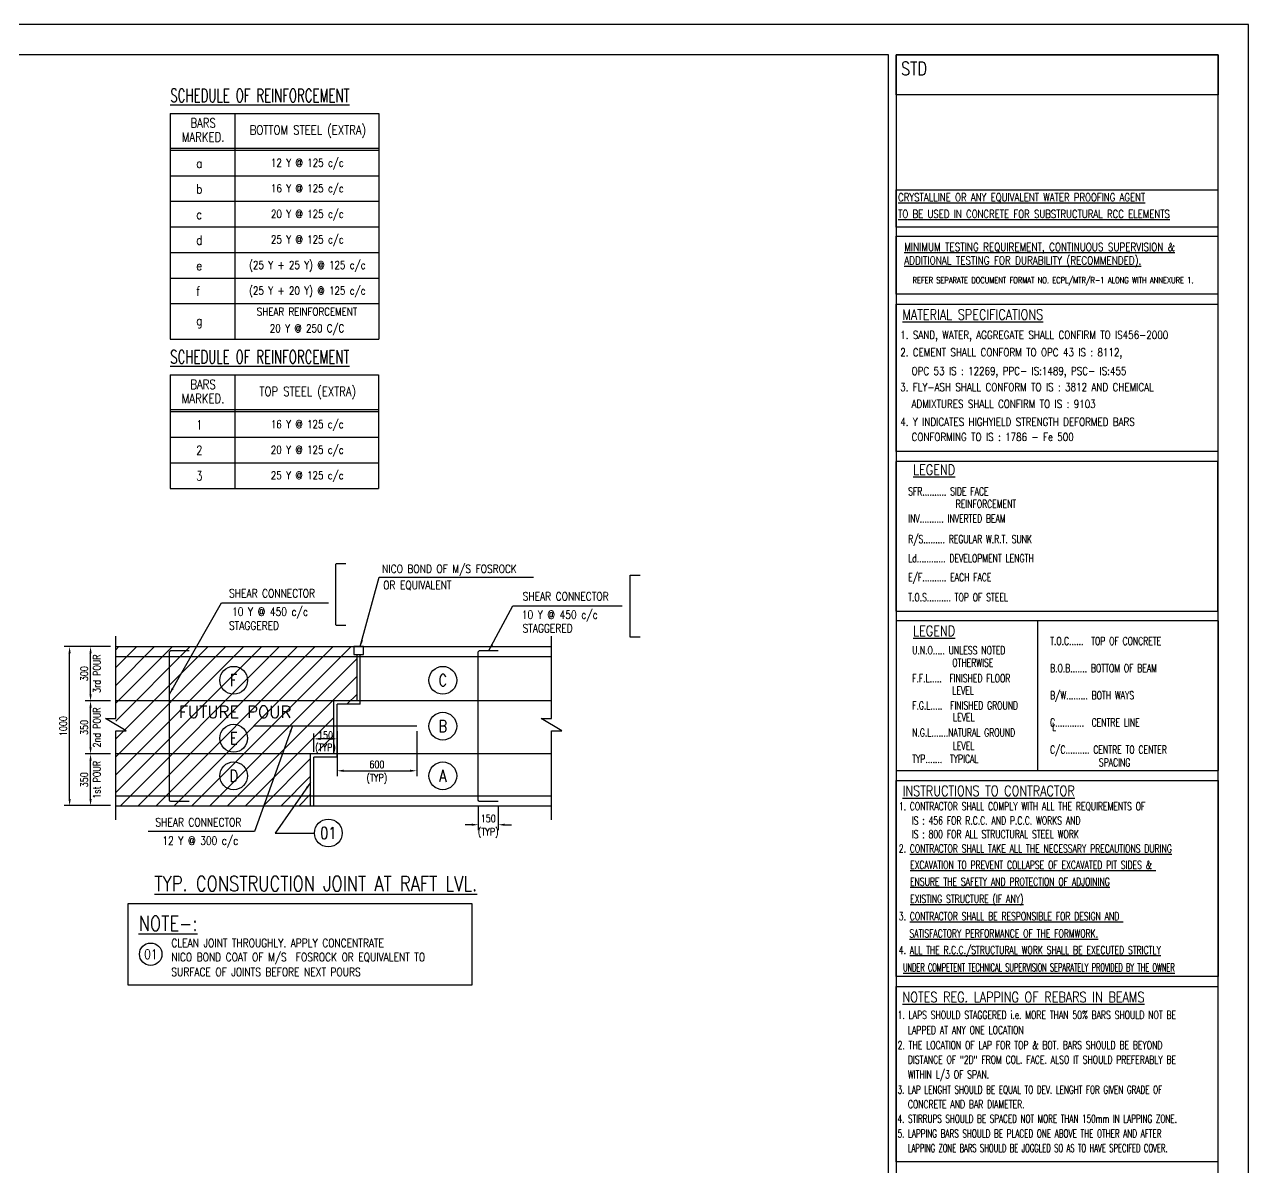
# Model space of a CAD drawing. Extents: x 324505 to 1272425, y -526289 to -156124.
# Drawn here: x 404063 to 450220, y -308915 to -265806 of the extents above; entities that cross this region are included whole.
import ezdxf
from ezdxf.enums import TextEntityAlignment as Align
from ezdxf.lldxf.tags import DXFTag

# ---------------------------------------------------------------- set-up
doc = ezdxf.new("R2010")
doc.units = 0
doc.header["$LTSCALE"] = 500
doc.header["$MEASUREMENT"] = 0
doc.header["$PDMODE"] = 35
doc.header["$PDSIZE"] = -15
doc.linetypes.add('HIDDEN2', pattern=[0.1875, 0.125, -0.0625])
doc.layers.get('DEFPOINTS').update_dxf_attribs({"color": 4})
for name, color, linetype in [('DIM1', 5, 'Continuous'), ('FRAME TABLE', 5, 'Continuous'), ('LINE CUT', 8, 'Continuous'), ('notes', 1, 'Continuous'), ('RIL SWD', 15, 'Continuous'), ('S-273 DAI', 3, 'Continuous'), ('S-COLUMN CIRCLE', 9, 'Continuous'), ('S-DIM-1', 5, 'Continuous'), ('S-HATCH @ 1', 252, 'Continuous'), ('S-REINFORCEMENT', 6, 'Continuous'), ('S-TEXT', 2, 'Continuous'), ('S-TEXT-1', 4, 'Continuous'), ('S-TEXT1', 4, 'Continuous'), ('S-TITLE', 6, 'Continuous'), ('s_TITILE', 9, 'Continuous'), ('TITLE', 4, 'Continuous')]:
    doc.layers.add(name, color=color, linetype=linetype)
doc.layers.add('HEADING-TXT', color=1, linetype='Continuous', lineweight=25)
doc.styles.add('ROMAND', font='simplex.shx')
doc.styles.add('ROMANS', font='simplex.shx', dxfattribs={"width": 0.8, "height": 275, "bigfont": 'bigfont.shx'})
doc.styles.add('ROMENT', font='simplex.shx', dxfattribs={"bigfont": 'bigfont.shx'})
tags = doc.linetypes.add('HIDDEN', pattern=[0.375, 0.25, -0.125]).pattern_tags.tags
tags[6:7] = [DXFTag(74, 4), DXFTag(75, 0), DXFTag(340, '0'), DXFTag(46, 1.0), DXFTag(50, 0.0), DXFTag(44, 0.0), DXFTag(45, 0.0)]
tags[4:5] = [DXFTag(74, 4), DXFTag(75, 0), DXFTag(340, '0'), DXFTag(46, 1.0), DXFTag(50, 0.0), DXFTag(44, 0.0), DXFTag(45, 0.0)]
doc.dimstyles.new('dim100', dxfattribs={"dimtxt": 250, "dimasz": 250, "dimexe": 200, "dimexo": 200, "dimgap": 100, "dimtad": 1, "dimdec": 0, "dimzin": 0, "dimdsep": 46, "dimtxsty": 'ROMANS', "dimcen": 0, "dimclrd": 5, "dimclre": 5, "dimclrt": 4, "dimadec": 0, "dimazin": 0, "dimtfac": 1, "dimtdec": 0, "dimtix": 1, "dimtofl": 0, "dimtmove": 2, "dimatfit": 3, "dimfxl": 0, "dimtolj": 1, "dimtzin": 0, "dimlwd": -1, "dimlwe": -1, "dimarcsym": 0})
doc.dimstyles.new('dim20', dxfattribs={"dimtxt": 250, "dimasz": 250, "dimexe": 200, "dimexo": 200, "dimgap": 100, "dimtad": 1, "dimdec": 0, "dimlfac": 0.2, "dimzin": 0, "dimdsep": 46, "dimtxsty": 'ROMANS', "dimcen": 0, "dimclrd": 5, "dimclre": 5, "dimclrt": 4, "dimadec": 0, "dimazin": 0, "dimtfac": 1, "dimtdec": 0, "dimtix": 1, "dimtofl": 0, "dimtmove": 2, "dimatfit": 3, "dimfxl": 0, "dimtolj": 1, "dimtzin": 0, "dimlwd": -1, "dimlwe": -1, "dimarcsym": 0})

# ---------------------------------------------------------------- blocks, each defined once
blk = doc.blocks.new('zw$155A')
at = {"layer": 'DIM1', "color": 7}
for points in [[(78700, 53637), (87191, 53637), (87191, 52650), (78700, 52650)], [(78700, 52414), (87191, 52414), (87191, 50881), (78700, 50881)], [(78700, 50618), (87190, 50618), (87190, 46725), (78700, 46725)], [(87190, 46462), (78700, 46462), (78700, 42515), (87190, 42515)], [(87204, 42252), (78700, 42252), (78700, 38305), (87204, 38305)], [(78700, 38042), (87200, 38042), (87200, 32869), (78700, 32869)], [(78700, 32606), (87187, 32606), (87187, 27974), (78700, 27974)]]:
    blk.add_lwpolyline(points, close=True, dxfattribs=at)
at = {"layer": 's_TITILE', "color": 7}
blk.add_lwpolyline([(0, 0), (88000, 0), (88000, 58000), (0, 58000)], close=True, dxfattribs=at)
at = {"layer": 's_TITILE', "color": 1}
for points in [[(1300, 800), (78500, 800), (78500, 57200), (1300, 57200)], [(78700, 57200), (87200, 57200), (87200, 56143), (78700, 56143)], [(87200, 57200), (78700, 57200), (78700, 800), (87200, 800)]]:
    blk.add_lwpolyline(points, close=True, dxfattribs=at)
at = {"layer": 'TITLE', "color": 0}
for p, q in [((78700, 42515), (78700, 46462)), ((82436, 38305), (82436, 42252))]:
    blk.add_line(p, q, dxfattribs=at)
at = {"layer": 'HEADING-TXT', "color": 6, "style": 'ROMANS'}
for s, height, width, p in [('%%UCRYSTALLINE OR ANY EQUIVALENT WATER PROOFING AGENT', 211.2, 0.78, (78751, 53332)), ('%%UTO BE USED IN CONCRETE FOR SUBSTRUCTURAL RCC ELEMENTS', 211.2, 0.78, (78751, 52892)), ('%%UMATERIAL SPECIFICATIONS', 271.54, 0.8, (78865, 50204)), ('%%ULEGEND', 271.5, 0.8, (79148, 46111)), ('%%ULEGEND', 271.5, 0.8, (79148, 41854)), ('%%UINSTRUCTIONS TO CONTRACTOR', 271.54, 0.8, (78870, 37629)), ('%%UNOTES REG. LAPPING OF REBARS IN BEAMS', 271.54, 0.8, (78866, 32187))]:
    blk.add_text(s, height=height, dxfattribs=dict(at, width=width)).set_placement(p)
at = {"layer": 'HEADING-TXT', "color": 6, "insert": (78913, 52232), "char_height": 212.411, "width": 8037.04, "attachment_point": 1, "style": 'ROMANS'}
blk.add_mtext('{\\LMINIMUM TESTING REQUIREMENT, CONTINUOUS \\Fsimplex.shx,bigfont.shx;SUPERVISION & ADDITIONAL TESTING \\Fsimplex.shx,bigfont.shx;FOR DURABILITY (RECOMMENDED).}', dxfattribs=at)
at = {"layer": 'notes', "color": 4, "style": 'ROMANS'}
for s, height, width, p in [('REFER SEPARATE DOCUMENT FORMAT NO. ECPL/MTR/R-1 ALONG WITH ANNEXURE 1.', 165.21, 0.7, (79131, 51167)), ('1. SAND, WATER, AGGREGATE SHALL CONFIRM TO IS456-2000', 211.2, 0.8, (78807, 49698)), ('2. CEMENT SHALL CONFORM TO OPC 43 IS : 8112,', 211.2, 0.8, (78807, 49239)), ('OPC 53 IS : 12269, PPC- IS:1489, PSC- IS:455  ', 211.2, 0.8, (79107, 48745)), ('3. FLY-ASH SHALL CONFORM TO IS : 3812 AND CHEMICAL ', 211.2, 0.8, (78807, 48321)), ('ADMIXTURES SHALL CONFIRM TO IS : 9103', 211.2, 0.8, (79107, 47878)), ('4. Y INDICATES HIGHYIELD STRENGTH DEFORMED BARS', 211.2, 0.8, (78807, 47403)), ('CONFORMING TO IS : 1786 - Fe 500', 211.2, 0.8, (79107, 47005)), ('SFR.......... SIDE FACE', 211.2, 0.7, (79016, 45568)), ('REINFORCEMENT', 211.2, 0.7, (80271, 45235)), ('INV.......... INVERTED BEAM', 211.2, 0.7, (79016, 44851)), ('R/S......... REGULAR W.R.T. SUNK', 211.2, 0.7, (79016, 44309)), ('Ld............ DEVELOPMENT LENGTH', 211.2, 0.7, (79016, 43801)), ('E/F.......... EACH FACE', 211.2, 0.7, (79016, 43299)), ('T.O.S.......... TOP OF STEEL', 211.2, 0.7, (79016, 42772)), ('T.O.C......  TOP OF CONCRETE', 211.2, 0.7, (82763, 41618)), ('U.N.O..... UNLESS NOTED', 211.2, 0.7, (79122, 41374)), ('OTHERWISE', 211.2, 0.7, (80181, 41046)), ('B.O.B....... BOTTOM OF BEAM', 211.2, 0.7, (82763, 40901)), ('F.F.L.....  FINISHED FLOOR', 211.2, 0.7, (79122, 40634)), ('LEVEL', 211.2, 0.7, (80181, 40312)), ('B/W......... BOTH WAYS', 211.2, 0.7, (82763, 40184)), ('F.G.L.....  FINISHED GROUND', 211.2, 0.7, (79122, 39917)), ('LEVEL', 211.2, 0.7, (80200, 39606)), ('C............  CENTRE LINE', 211.2, 0.7, (82763, 39467)), ('L', 211, 0.7, (82814, 39353)), ('N.G.L.......NATURAL GROUND', 211.2, 0.7, (79122, 39200)), ('LEVEL', 211.2, 0.7, (80193, 38849)), ('C/C.......... CENTRE TO CENTER', 211.2, 0.7, (82763, 38750)), ('TYP.......  TYPICAL', 211.2, 0.7, (79122, 38507)), ('SPACING', 211.2, 0.7, (84051, 38412)), ('1. CONTRACTOR SHALL COMPLY WITH ALL THE REQUIREMENTS OF ', 211.2, 0.7, (78768, 37255)), ('  IS : 456 FOR R.C.C. AND P.C.C. WORKS AND', 211.2, 0.7, (78908, 36877)), ('  IS : 800 FOR ALL STRUCTURAL STEEL WORK', 211.2, 0.7, (78908, 36518)), ('2. %%UCONTRACTOR SHALL TAKE ALL THE NECESSARY PRECAUTIONS DURING', 211.2, 0.7, (78768, 36138)), ('%%UEXCAVATION TO PREVENT COLLAPSE OF EXCAVATED PIT SIDES & ', 211.2, 0.7, (79066, 35707)), ('%%UENSURE THE SAFETY AND PROTECTION OF ADJOINING', 211.2, 0.7, (79066, 35263)), ('%%UEXISTING STRUCTURE (IF ANY)', 211.2, 0.7, (79066, 34809)), ('3. %%UCONTRACTOR SHALL BE RESPONSIBLE FOR DESIGN AND ', 211.2, 0.7, (78768, 34353)), ('%%uSATISFACTORY PERFORMANCE OF THE FORMWORK.', 211.2, 0.7, (79049, 33897)), ('4. %%UALL THE R.C.C./STRUCTURAL WORK SHALL BE EXECUTED STRICTLY', 211.2, 0.7, (78768, 33460)), ('%%UUNDER COMPETENT TECHNICAL SUPERVISION SEPARATELY PROVIDED BY THE OWNER', 211.2, 0.6, (78882, 33000)), ('1. LAPS SHOULD STAGGERED i.e. MORE THAN 50%%% BARS SHOULD NOT BE ', 211.2, 0.7, (78738, 31747)), ('LAPPED AT ANY ONE LOCATION', 211.2, 0.7, (79010, 31348)), ('2. THE LOCATION OF LAP FOR TOP & BOT. BARS SHOULD BE BEYOND ', 211.2, 0.7, (78738, 30950)), ('DISTANCE OF "2D" FROM COL. FACE. ALSO IT SHOULD PREFERABLY BE ', 211.2, 0.7, (79010, 30565)), ('WITHIN L/3 OF SPAN.', 211.2, 0.7, (79010, 30174)), ('3. LAP LENGHT SHOULD BE EQUAL TO DEV. LENGHT FOR GIVEN GRADE OF ', 211.2, 0.66, (78738, 29773)), ('CONCRETE AND BAR DIAMETER.', 211.2, 0.7, (79010, 29388)), ('4. STIRRUPS SHOULD BE SPACED NOT MORE THAN 150mm IN LAPPING ZONE.', 211.2, 0.66, (78738, 29006)), ('5. LAPPING BARS SHOULD BE PLACED ONE ABOVE THE OTHER AND AFTER ', 211.2, 0.66, (78738, 28615)), ('LAPPING ZONE BARS SHOULD BE JOGGLED SO AS TO HAVE SPECIFED COVER.', 211.2, 0.62, (79010, 28230))]:
    blk.add_text(s, height=height, dxfattribs=dict(at, width=width)).set_placement(p)
blk = doc.blocks.new('*D1157')
at = {"layer": 'DEFPOINTS', "color": 0}
for p in [(405765, -289268), (407503, -289268), (407503, -295268)]:
    blk.add_point(p, dxfattribs=at)
at = {"layer": 'S-DIM-1', "color": 5}
for p, q in [((407303, -289268), (405565, -289268)), ((405765, -295018), (405765, -289518)), ((407303, -295268), (405565, -295268))]:
    blk.add_line(p, q, dxfattribs=at)
for points in [[(405806, -289518), (405723, -289518), (405765, -289268)], [(405723, -295018), (405806, -295018), (405765, -295268)]]:
    blk.add_solid(points, dxfattribs=at)
at = {"layer": 'S-DIM-1', "color": 4, "insert": (405527, -292268), "char_height": 275, "attachment_point": 5, "rotation": 90, "style": 'ROMANS'}
blk.add_mtext('\\A1;1000', dxfattribs=at)
blk = doc.blocks.new('*D1158')
at = {"layer": 'DEFPOINTS', "color": 0}
for p in [(415852, -292256), (418852, -292256), (418852, -293952)]:
    blk.add_point(p, dxfattribs=at)
at = {"layer": 'S-DIM-1', "color": 5}
for p, q in [((415852, -292456), (415852, -294152)), ((418852, -292456), (418852, -294152)), ((416102, -293952), (418602, -293952))]:
    blk.add_line(p, q, dxfattribs=at)
for points in [[(416102, -293911), (416102, -293994), (415852, -293952)], [(418602, -293994), (418602, -293911), (418852, -293952)]]:
    blk.add_solid(points, dxfattribs=at)
at = {"layer": 'S-DIM-1', "color": 4, "char_height": 275, "attachment_point": 5, "style": 'ROMANS'}
for s, insert in [('\\A1;600', (417352, -293715)), ('(TYP)', (417352, -294262))]:
    blk.add_mtext(s, dxfattribs=dict(at, insert=insert))
blk = doc.blocks.new('*D1159')
at = {"layer": 'DEFPOINTS', "color": 0}
for p in [(421176, -295065), (421926, -295115), (421926, -295987)]:
    blk.add_point(p, dxfattribs=at)
at = {"layer": 'S-DIM-1', "color": 5}
for p, q in [((421176, -295265), (421176, -296187)), ((421926, -295315), (421926, -296187)), ((420926, -295987), (420676, -295987)), ((422176, -295987), (422426, -295987))]:
    blk.add_line(p, q, dxfattribs=at)
for points in [[(420926, -296029), (420926, -295946), (421176, -295987)], [(422176, -295946), (422176, -296029), (421926, -295987)]]:
    blk.add_solid(points, dxfattribs=at)
at = {"layer": 'S-DIM-1', "color": 4, "char_height": 275, "attachment_point": 5, "style": 'ROMANS'}
for s, insert in [('\\A1;{150', (421551, -295750)), ('(TYP)}', (421551, -296297))]:
    blk.add_mtext(s, dxfattribs=dict(at, insert=insert))
blk = doc.blocks.new('*D1160')
at = {"layer": 'DEFPOINTS', "color": 0}
for p in [(406555, -293318), (407503, -293318), (407503, -295268)]:
    blk.add_point(p, dxfattribs=at)
at = {"layer": 'S-DIM-1', "color": 5}
for p, q in [((407303, -293318), (406355, -293318)), ((406555, -295018), (406555, -293568)), ((407303, -295268), (406355, -295268))]:
    blk.add_line(p, q, dxfattribs=at)
for points in [[(406596, -293568), (406513, -293568), (406555, -293318)], [(406513, -295018), (406596, -295018), (406555, -295268)]]:
    blk.add_solid(points, dxfattribs=at)
at = {"layer": 'S-DIM-1', "color": 4, "char_height": 275, "attachment_point": 5, "rotation": 90, "style": 'ROMANS'}
for s, insert in [('1st POUR', (406792, -294293)), ('\\A1;350', (406317, -294293))]:
    blk.add_mtext(s, dxfattribs=dict(at, insert=insert))
blk = doc.blocks.new('*D1161')
at = {"layer": 'DEFPOINTS', "color": 0}
for p in [(406555, -291318), (407503, -291318), (407503, -293318)]:
    blk.add_point(p, dxfattribs=at)
at = {"layer": 'S-DIM-1', "color": 5}
for p, q in [((407303, -291318), (406355, -291318)), ((406555, -293068), (406555, -291568)), ((407303, -293318), (406355, -293318))]:
    blk.add_line(p, q, dxfattribs=at)
for points in [[(406596, -291568), (406513, -291568), (406555, -291318)], [(406513, -293068), (406596, -293068), (406555, -293318)]]:
    blk.add_solid(points, dxfattribs=at)
at = {"layer": 'S-DIM-1', "color": 4, "char_height": 275, "attachment_point": 5, "rotation": 90, "style": 'ROMANS'}
for s, insert in [('2nd POUR', (406792, -292318)), ('\\A1;350', (406317, -292318))]:
    blk.add_mtext(s, dxfattribs=dict(at, insert=insert))
blk = doc.blocks.new('*D1162')
at = {"layer": 'DEFPOINTS', "color": 0}
for p in [(406555, -289268), (407503, -289268), (407503, -291318)]:
    blk.add_point(p, dxfattribs=at)
at = {"layer": 'S-DIM-1', "color": 5}
for p, q in [((407303, -289268), (406355, -289268)), ((406555, -291068), (406555, -289518)), ((407303, -291318), (406355, -291318))]:
    blk.add_line(p, q, dxfattribs=at)
for points in [[(406596, -289518), (406513, -289518), (406555, -289268)], [(406513, -291068), (406596, -291068), (406555, -291318)]]:
    blk.add_solid(points, dxfattribs=at)
at = {"layer": 'S-DIM-1', "color": 4, "char_height": 275, "attachment_point": 5, "rotation": 90, "style": 'ROMANS'}
for s, insert in [('3rd POUR', (406792, -290293)), ('\\A1;300', (406317, -290293))]:
    blk.add_mtext(s, dxfattribs=dict(at, insert=insert))
blk = doc.blocks.new('*D1163')
at = {"layer": 'DEFPOINTS', "color": 0}
for p in [(414977, -292749), (414977, -293443), (415852, -293443)]:
    blk.add_point(p, dxfattribs=at)
at = {"layer": 'S-DIM-1', "color": 5}
for p, q in [((414977, -293243), (414977, -292549)), ((415852, -293243), (415852, -292549)), ((415602, -292749), (415227, -292749))]:
    blk.add_line(p, q, dxfattribs=at)
for points in [[(415227, -292707), (415227, -292791), (414977, -292749)], [(415602, -292791), (415602, -292707), (415852, -292749)]]:
    blk.add_solid(points, dxfattribs=at)
at = {"layer": 'S-DIM-1', "color": 4, "insert": (415415, -292889), "char_height": 275, "attachment_point": 5, "style": 'ROMANS'}
blk.add_mtext('\\A1;150\\Fsimplex.shx,bigfont.shx;\\P(TYP)', dxfattribs=at)

msp = doc.modelspace()

# ---------------------------------------------------------------- hatches: boundary and pattern name
at = {"layer": 'S-HATCH @ 1'}
h = msp.add_hatch(dxfattribs=at)
h.set_pattern_fill('ANSI31', color=8, scale=150, angle=180)
h.set_pattern_definition([(225, (407502.93, -282650.55), (336.76, -336.76), [])])
h.paths.add_polyline_path([(414852.2, -295268.303), (414852.2, -293193.303), (415727.2, -293193.303), (415727.2, -291443.303), (416602.2, -291443.303), (416602.2, -289563.292), (416477.2, -289563.292), (416477.2, -289268.303), (407502.93, -289268.303), (407502.93, -295268.303)])

# ---------------------------------------------------------------- linework, layer by layer
at = {"layer": 'FRAME TABLE', "color": 7}
for p, q in [((409562.29, -269158.145), (417421.538, -269158.145)), ((409562.29, -269158.145), (409562.29, -277669.534)), ((411997.195, -269158.145), (411997.195, -277669.534)), ((417421.538, -269158.145), (417421.538, -277669.534)), ((409562.29, -270468.452), (417421.538, -270468.452)), ((409562.29, -270546.997), (417421.538, -270546.997)), ((409562.29, -277669.534), (417421.538, -277669.534)), ((409557.642, -279017.892), (417416.89, -279017.892)), ((409557.642, -279017.892), (409557.642, -283300.329)), ((411992.547, -279017.892), (411992.547, -283300.329)), ((417416.89, -279017.892), (417416.89, -283300.329)), ((409557.642, -280328.198), (417416.89, -280328.198)), ((409557.642, -280406.744), (417416.89, -280406.744)), ((409557.642, -283300.329), (417416.89, -283300.329))]:
    msp.add_line(p, q, dxfattribs=at)
at = {"layer": 'FRAME TABLE'}
for p, q in [((409562.29, -271511.525), (417421.538, -271511.525)), ((409562.29, -272476.054), (417421.538, -272476.054)), ((409562.29, -273440.582), (417421.538, -273440.582)), ((409562.29, -274405.11), (417421.538, -274405.11)), ((409562.29, -275369.639), (417421.538, -275369.639)), ((409562.29, -276334.167), (417421.538, -276334.167)), ((409562.29, -276334.167), (417421.538, -276334.167)), ((409557.642, -281371.272), (417416.89, -281371.272)), ((409557.642, -282335.8), (417416.89, -282335.8))]:
    msp.add_line(p, q, dxfattribs=at)
at = {"layer": 'LINE CUT'}
for points in [[(407502.93, -295802.444), (407502.93, -292452.06), (407892.846, -292452.06), (407113.014, -291977.015), (407502.93, -291977.015), (407502.93, -288870.136)], [(423931.26, -295802.444), (423931.26, -292452.06), (424321.176, -292452.06), (423541.344, -291977.015), (423931.26, -291977.015), (423931.26, -288870.136)]]:
    msp.add_lwpolyline(points, dxfattribs=at)
at = {"layer": 'RIL SWD', "color": 4}
for p, q in [((407502.93, -289268.303), (423931.26, -289268.303)), ((416727.2, -291443.303), (416727.2, -289563.292)), ((415852.2, -293443.303), (415852.2, -291443.303)), ((416727.2, -291443.303), (415852.2, -291443.303)), ((415852.2, -293443.303), (414977.2, -293443.303)), ((414977.2, -295268.303), (414977.2, -293443.303)), ((407502.93, -295268.303), (423931.26, -295268.303))]:
    msp.add_line(p, q, dxfattribs=at)
at = {"layer": 'RIL SWD', "color": 3, "linetype": 'HIDDEN2', "ltscale": 1000}
for p, q in [((416602.2, -291318.303), (416602.2, -289563.292)), ((416602.2, -291318.303), (415727.2, -291318.303)), ((415727.2, -293318.303), (415727.2, -291318.303)), ((414852.2, -295268.303), (414852.2, -293318.303)), ((415727.2, -293318.303), (414852.2, -293318.303))]:
    msp.add_line(p, q, dxfattribs=at)
at = {"layer": 'RIL SWD', "color": 8, "linetype": 'HIDDEN', "ltscale": 1000}
for p, q in [((423931.26, -291318.303), (407502.93, -291318.303)), ((423931.26, -293318.303), (407502.93, -293318.303))]:
    msp.add_line(p, q, dxfattribs=at)
at = {"layer": 'RIL SWD'}
msp.add_lwpolyline([(416852.2, -289268.303), (416477.2, -289268.303), (416477.2, -289563.292), (416852.2, -289563.292)], close=True, dxfattribs=at)
at = {"layer": 'S-COLUMN CIRCLE'}
for centre, radius in [((411952.734, -290538.847), 523.961), ((419838.234, -290538.847), 523.961), ((419838.234, -292269.847), 523.961), ((411952.734, -292723.847), 523.961), ((411952.734, -294142.901), 523.961), ((419838.234, -294142.901), 523.961), ((415521.332, -296299.393), 523.961), ((408823.099, -300872.261), 424.506)]:
    msp.add_circle(centre, radius, dxfattribs=at)
at = {"layer": 'S-DIM-1'}
msp.add_lwpolyline([(407969.861, -298963.375), (420930.678, -298963.375), (420930.678, -302037.522), (407969.861, -302037.522)], close=True, dxfattribs=at)
at = {"layer": 'S-REINFORCEMENT', "linetype": 'ByBlock'}
for p, q in [((407502.93, -289643.303), (423931.26, -289643.303)), ((412727.2, -292255.803), (418852.2, -292255.803)), ((407502.93, -294893.303), (423931.26, -294893.303))]:
    msp.add_line(p, q, dxfattribs=at)
for points in [[(416184.044, -288477.326), (415834.044, -288477.326, -0.414213562), (415809.044, -288452.326), (415809.044, -287304.137), (415809.044, -286155.949, -0.414213562), (415834.044, -286130.949), (416184.044, -286130.949)], [(427276.439, -288916.836), (426926.439, -288916.836, -0.414213562), (426901.439, -288891.836), (426901.439, -287743.647), (426901.439, -286595.459, -0.414213562), (426926.439, -286570.459), (427276.439, -286570.459)], [(410278.237, -295114.68), (409578.237, -295114.68, -0.414213562), (409528.237, -295064.68), (409528.237, -292318.303), (409528.237, -289471.926, -0.414213562), (409578.237, -289421.926), (410278.237, -289421.926)], [(421926.162, -295114.68), (421226.162, -295114.68, -0.414213562), (421176.162, -295064.68), (421176.162, -292318.303), (421176.162, -289471.926, -0.414213562), (421226.162, -289421.926), (421926.162, -289421.926)]]:
    msp.add_lwpolyline(points, format="xyb", dxfattribs=at)

# ---------------------------------------------------------------- block references
at = {"xscale": 1.428571428571429, "yscale": 1.428571428571429, "zscale": 1.428571428571429}
msp.add_blockref('zw$155A', (324505.224, -348663.35), dxfattribs=at)

# ---------------------------------------------------------------- texts
at = {"layer": 'S-273 DAI', "color": 4, "style": 'ROMAND', "width": 0.8}
for s, p in [('a', (410540.849, -271042.362)), ('b', (410540.849, -272006.89)), ('c', (410540.849, -272971.418)), ('d', (410540.849, -273935.946)), ('e', (410540.849, -274900.475)), ('f', (410540.849, -275865.003)), ('g', (410540.849, -276972.991)), ('1', (410536.201, -280902.108)), ('2', (410536.201, -281866.637)), ('3', (410536.201, -282831.165))]:
    msp.add_text(s, height=350, dxfattribs=at).set_placement(p, align=Align.MIDDLE_LEFT)
at = {"layer": 'S-TEXT', "color": 2, "style": 'ROMANS', "width": 0.8}
for s, p in [('BARS', (410800.58, -269519.427)), ('BOTTOM STEEL (EXTRA)', (414749.004, -269811.312)), ('MARKED.', (410800.58, -270053.228)), ('BARS', (410795.933, -279379.174)), ('TOP STEEL (EXTRA)', (414744.356, -279671.059)), ('MARKED.', (410795.933, -279912.975))]:
    msp.add_text(s, height=350, dxfattribs=at).set_placement(p, align=Align.MIDDLE)
at = {"layer": 'S-TEXT-1', "style": 'ROMANS', "width": 0.8}
for s, height, p in [('12 Y @ 125 c/c', 300, (414730.323, -271042.362)), ('16 Y @ 125 c/c', 300, (414730.323, -272006.89)), ('20 Y @ 125 c/c', 300, (414730.323, -272971.418)), ('25 Y @ 125 c/c', 300, (414730.323, -273935.946)), ('(25 Y + 25 Y) @ 125 c/c', 300, (414730.323, -274900.475)), ('(25 Y + 20 Y) @ 125 c/c', 300, (414730.323, -275865.003)), ('SHEAR REINFORCEMENT', 300, (414717.525, -276637.716)), ('20 Y @ 250 C/C', 300, (414717.525, -277289.883)), ('16 Y @ 125 c/c', 300, (414725.675, -280902.108)), ('20 Y @ 125 c/c', 300, (414725.675, -281866.637)), ('25 Y @ 125 c/c', 300, (414725.675, -282831.165)), ('SHEAR CONNECTOR', 312.5, (413398.605, -287260.829)), ('SHEAR CONNECTOR', 312.5, (424469.425, -287374.579)), ('10 Y @ 450 c/c', 312.5, (413323.681, -287974.352)), ('10 Y @ 450 c/c', 312.5, (424247.945, -288088.102)), ('STAGGERED', 312.5, (412717.275, -288478.081)), ('STAGGERED', 312.5, (423788.095, -288577.175)), ('SHEAR CONNECTOR', 312.5, (410620.106, -295894.165)), ('12 Y @ 300 c/c', 312.5, (410695.03, -296607.689))]:
    msp.add_text(s, height=height, dxfattribs=at).set_placement(p, align=Align.MIDDLE)
for s, p in [('NICO BOND OF M/S FOSROCK', (417549.654, -286492.796)), ('OR EQUIVALENT', (417590.497, -287106.994, 0))]:
    msp.add_text(s, height=312.5, dxfattribs=at).set_placement(p)
at = {"layer": 'S-TEXT1', "color": 2, "style": 'ROMENT', "width": 0.8}
for s, height, p in [('F', 450, (411952.734, -290538.847)), ('C', 450, (419838.234, -290538.847)), ('B', 450, (419838.234, -292269.847)), ('E', 450, (411952.734, -292723.847)), ('D', 450, (411952.734, -294142.901)), ('A', 450, (419838.234, -294142.901)), ('01', 450, (415521.332, -296299.393)), ('01', 364.5833, (408823.099, -300872.261))]:
    msp.add_text(s, height=height, dxfattribs=at).set_placement(p, align=Align.MIDDLE)
at = {"layer": 'S-TEXT1', "style": 'ROMENT', "width": 0.8}
for s, p in [('CLEAN JOINT THROUGHLY. APPLY CONCENTRATE ', (409602.787, -300447.755)), ('NICO BOND COAT OF M/S  FOSROCK OR EQUIVALENT TO   ', (409602.787, -300980.23)), ('SURFACE OF JOINTS BEFORE NEXT POURS', (409602.787, -301541.323))]:
    msp.add_text(s, height=312.5, dxfattribs=at).set_placement(p, align=Align.MIDDLE_LEFT)
at = {"layer": 'S-TEXT1', "color": 2, "insert": (409879.404, -291509.3), "char_height": 450, "attachment_point": 1, "style": 'ROMENT'}
msp.add_mtext('FUTURE POUR', dxfattribs=at)
at = {"layer": 'S-TITLE', "style": 'ROMANS', "width": 0.65}
for p in [(409562.29, -268732.792), (409557.642, -278592.539)]:
    msp.add_text('%%USCHEDULE OF REINFORCEMENT', height=500, dxfattribs=at).set_placement(p)
at = {"layer": 'S-TITLE', "style": 'ROMANS', "width": 0.8}
msp.add_text('%%UTYP. CONSTRUCTION JOINT AT RAFT LVL.', height=562.5, dxfattribs=at).set_placement((415048.171, -298207.427), align=Align.MIDDLE_CENTER)
msp.add_text('%%UNOTE-:', height=562.5, dxfattribs=at).set_placement((409478.048, -299428.889), align=Align.TOP_CENTER)
at = {"layer": 'TITLE', "color": 2, "style": 'ROMANS', "width": 0.8}
msp.add_text('STD', height=500, dxfattribs=at).set_placement((437116.647, -267462.979), align=Align.MIDDLE_LEFT)

# ---------------------------------------------------------------- dimensions: what is measured, and where the dimension line sits
at = {"layer": 'S-DIM-1'}
for base, p1, p2, angle, text, picture, middle in [((405764.662, -289268.303), (407502.93, -295268.303), (407502.93, -289268.303), 90, '1000', '*D1157', (405527.162, -292268.303)), ((406554.693, -289268.303), (407502.93, -291318.303), (407502.93, -289268.303), 90, '300\\X3rd POUR', '*D1162', (406554.693, -290293.303)), ((406554.693, -291318.303), (407502.93, -293318.303), (407502.93, -291318.303), 90, '350\\X 2nd POUR', '*D1161', (406554.693, -292318.303)), ((418852.2, -293952.3), (415852.2, -292255.803), (418852.2, -292255.803), 180, '<>\\X(TYP)', '*D1158', (417352.2, -293952.3))]:
    dim = msp.add_linear_dim(base=base, p1=p1, p2=p2, angle=angle, text=text, dimstyle='dim20', override={"dimtxt": 300, "dimtxsty": 'ROMANS'}, dxfattribs=at)
    dim.commit()
    dim.dimension.update_dxf_attribs({"geometry": picture, "text_midpoint": middle})
dim = msp.add_linear_dim(base=(414977.2, -292749.001), p1=(415852.2, -293443.303), p2=(414977.2, -293443.303), text='150\\Fsimplex.shx,bigfont.shx;\\X(TYP)', dimstyle='dim20', override={"dimtxt": 300, "dimtxsty": 'ROMANS'}, dxfattribs=at)
dim.commit()
dim.dimension.update_dxf_attribs({"geometry": '*D1163', "text_midpoint": (415414.7, -292888.501), "dimtype": 160})
dim = msp.add_aligned_dim(p1=(407502.93, -295268.303), p2=(407502.93, -293318.303), distance=948.237, text='350\\X1st POUR', dimstyle='dim20', override={"dimtxt": 300, "dimtxsty": 'ROMANS'}, dxfattribs=at)
dim.commit()
dim.dimension.update_dxf_attribs({"geometry": '*D1160', "text_midpoint": (406554.693, -294293.303)})
dim = msp.add_linear_dim(base=(421926.162, -295987.338), p1=(421176.162, -295064.68), p2=(421926.162, -295114.68), text='{<>\\X(TYP)}', dimstyle='dim20', override={"dimtxsty": 'ROMANS'}, dxfattribs=at)
dim.commit()
dim.dimension.update_dxf_attribs({"geometry": '*D1159', "text_midpoint": (421551.162, -295987.338)})

# ---------------------------------------------------------------- leaders
for points, override in [([(416727.2, -289268.303), (417439.736, -286648.488), (423261.08, -286648.488)], {"dimgap": 100, "dimtad": 0, "dimarcsym": 1}), ([(409528.237, -291065.861), (411490.732, -287614.448), (415531.729, -287614.448)], {"dimtad": 0, "dimarcsym": 1}), ([(421576.162, -289421.926), (422475.817, -287728.198), (426602.549, -287728.198)], {"dimtad": 0, "dimarcsym": 1}), ([(414170.577, -292255.803), (412738.637, -296247.785), (408721.126, -296247.785)], {"dimtad": 0, "dimarcsym": 1}), ([(414852.2, -294393.303), (413513.703, -296299.393), (414997.371, -296299.393)], {"dimgap": 100, "dimtad": 0, "dimarcsym": 1})]:
    msp.add_leader(points, dimstyle='dim100', override=override, dxfattribs=at)

doc.saveas('drawing.dxf')
